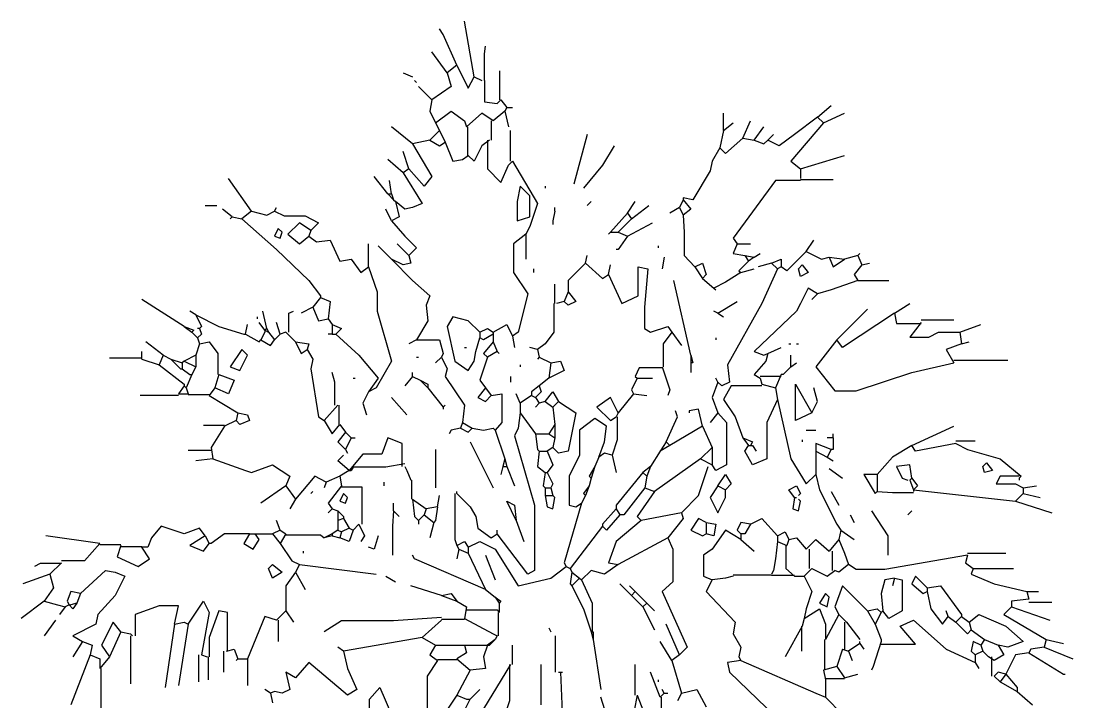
# Model space of a CAD drawing. Header units: millimetres. Extents: x 246 to 337, y 77 to 281.
# Drawn here: x 245.8 to 337.2, y 221.5 to 280.6 of the extents above; entities that cross this region are included whole.
import ezdxf

# ---------------------------------------------------------------- set-up
doc = ezdxf.new("R2010")
doc.units = ezdxf.units.MM

msp = doc.modelspace()

# ---------------------------------------------------------------- linework, layer by layer
at = {"linetype": 'Continuous'}
for points in [[(285.159, 275.794), (284.326, 280.626)], [(283.659, 276.793), (282.492, 279.46), (282.159, 279.959)], [(282.826, 276.126), (281.493, 277.96)], [(286.076, 275.459), (286.076, 277.792), (286.159, 278.459)], [(283.659, 276.793), (282.826, 276.126)], [(283.659, 276.793), (284.659, 274.793), (285.159, 275.794)], [(278.993, 276.126), (279.826, 275.794)], [(282.826, 276.126), (283.159, 274.96), (281.493, 273.793)], [(287.41, 273.793), (287.41, 276.293)], [(279.993, 275.459), (280.159, 275.293)], [(281.493, 273.793), (280.325, 274.96)], [(285.159, 275.794), (285.826, 275.459)], [(286.076, 275.459), (286.076, 273.627), (287.159, 273.461), (287.492, 273.793)], [(281.493, 273.793), (281.326, 272.794), (281.825, 271.793)], [(287.492, 273.793), (287.993, 273.126)], [(287.993, 273.126), (287.826, 272.794)], [(287.993, 273.126), (288.493, 273.126)], [(314.993, 272.293), (316.159, 273.293)], [(281.825, 271.793), (283.159, 272.794), (284.326, 271.959), (284.492, 271.46)], [(286.826, 271.959), (285.826, 272.626), (284.492, 271.46)], [(287.826, 272.794), (286.826, 271.959)], [(287.826, 272.794), (288.159, 271.46)], [(306.825, 271.126), (306.825, 272.626)], [(314.993, 272.293), (312.993, 270.793), (311.659, 269.794), (310.659, 270.293)], [(314.993, 272.293), (315.492, 271.793)], [(315.492, 271.793), (317.326, 272.626)], [(279.826, 269.96), (277.992, 271.46)], [(281.825, 271.793), (282.159, 271.126)], [(284.576, 271.46), (284.576, 268.959)], [(286.659, 271.959), (286.659, 270.293)], [(306.825, 271.126), (307.66, 271.793)], [(308.493, 270.459), (309.16, 271.959)], [(309.492, 270.293), (310.326, 271.46)], [(315.492, 271.793), (312.659, 268.46), (313.493, 267.793)], [(282.159, 271.126), (281.326, 270.293)], [(282.159, 271.126), (282.66, 270.126)], [(288.325, 268.46), (288.325, 271.126)], [(294.992, 270.793), (293.826, 266.46)], [(306.825, 271.126), (306.493, 269.626)], [(308.493, 270.459), (306.993, 269.127), (306.493, 269.626)], [(308.493, 270.459), (309.492, 270.293)], [(310.659, 270.293), (311.159, 270.793)], [(279.826, 269.96), (281.493, 267.127), (280.826, 266.293), (279.492, 267.793)], [(281.326, 270.293), (279.826, 269.96)], [(281.326, 270.293), (282.159, 269.794), (282.66, 270.126)], [(282.66, 270.126), (283.326, 268.46), (284.16, 268.627), (284.659, 268.959)], [(286.493, 270.293), (285.826, 269.794), (285.159, 268.46), (284.659, 268.959)], [(286.326, 270.293), (286.326, 267.793), (287.492, 266.626), (288.159, 268.126), (288.493, 268.46)], [(297.326, 269.794), (296.326, 268.126), (294.659, 266.127)], [(306.493, 269.626), (305.826, 268.46), (305.659, 267.627), (304.159, 265.126), (303.326, 265.292), (303.326, 265.126)], [(309.492, 270.293), (310.326, 269.96), (310.659, 270.293)], [(278.993, 267.459), (277.659, 268.627)], [(279.492, 267.793), (278.993, 269.293)], [(313.493, 267.793), (317.326, 268.959)], [(279.492, 267.793), (278.993, 267.459)], [(288.493, 268.46), (290.66, 264.794), (289.993, 262.793), (289.659, 262.126)], [(313.493, 267.793), (313.493, 266.96)], [(265.826, 264.127), (263.826, 266.96)], [(277.659, 265.627), (276.492, 267.127)], [(277.992, 265.627), (277.826, 266.792)], [(278.993, 267.459), (280.659, 264.794), (279.826, 264.459), (279.159, 264.293), (278.326, 264.96)], [(313.493, 266.792), (311.326, 266.792), (307.66, 261.794), (307.993, 261.293)], [(313.493, 266.876), (316.325, 266.876)], [(289.159, 266.293), (288.91, 264.96), (288.91, 263.294), (289.993, 263.626), (289.993, 265.46), (289.159, 266.293)], [(291.325, 266.293), (291.325, 266.127)], [(277.659, 265.627), (277.992, 265.627)], [(277.659, 265.627), (278.16, 265.126)], [(277.992, 265.627), (278.16, 265.126)], [(278.326, 264.96), (278.659, 263.626), (277.992, 263.294)], [(278.16, 265.126), (278.326, 264.96)], [(295.326, 264.96), (294.992, 264.627)], [(298.492, 263.96), (299.159, 264.96)], [(303.326, 265.126), (302.992, 264.459)], [(303.326, 265.126), (303.993, 264.293), (303.326, 263.793)], [(261.826, 264.627), (262.826, 264.627)], [(264.159, 263.626), (263.325, 264.293)], [(265.826, 264.127), (264.993, 263.46)], [(265.826, 264.127), (267.16, 263.793), (267.825, 264.127)], [(267.825, 264.127), (267.993, 264.459)], [(267.825, 264.127), (268.66, 263.71), (270.493, 263.71), (271.66, 263.126), (270.993, 262.46)], [(277.992, 263.294), (277.493, 264.293)], [(292.16, 264.127), (291.992, 263.294)], [(292.16, 264.127), (291.992, 263.294)], [(292.16, 264.127), (292.16, 264.459)], [(298.492, 263.96), (296.992, 262.293)], [(298.492, 263.96), (298.826, 263.46)], [(298.826, 263.46), (300.326, 264.627)], [(302.992, 264.459), (302.159, 263.96)], [(302.992, 264.459), (303.326, 263.793)], [(264.159, 263.626), (263.992, 263.46)], [(264.159, 263.626), (264.993, 263.46)], [(264.993, 263.46), (267.993, 260.793), (270.826, 258.127), (271.826, 256.793), (271.826, 256.627)], [(270.993, 262.46), (269.992, 263.126), (268.993, 262.126), (269.992, 261.293), (270.826, 261.96)], [(277.992, 263.294), (279.159, 261.96), (280.159, 260.961), (279.492, 260.294)], [(291.992, 263.294), (291.992, 262.959)], [(298.826, 263.46), (297.659, 262.293)], [(298.492, 261.96), (300.659, 263.126)], [(303.326, 263.793), (303.409, 262.293), (303.409, 260.294), (304.326, 259.293)], [(268.159, 262.627), (267.825, 261.96), (268.326, 261.794), (268.492, 262.293), (268.159, 262.627)], [(270.993, 262.46), (270.826, 261.96)], [(289.659, 262.126), (288.576, 261.293), (288.576, 258.794), (289.825, 256.96), (288.992, 253.627), (288.493, 253.293)], [(289.659, 262.126), (289.659, 259.96)], [(296.992, 262.293), (296.826, 262.126)], [(296.992, 262.293), (297.659, 262.293)], [(297.659, 262.293), (298.492, 261.96)], [(270.826, 261.96), (271.492, 261.459), (272.659, 261.626), (273.492, 259.793), (274.493, 259.96), (275.326, 258.794), (275.993, 259.293)], [(275.993, 259.293), (275.993, 261.293)], [(279.492, 260.294), (278.493, 261.293)], [(298.492, 261.96), (297.659, 260.793), (297.493, 260.793)], [(307.993, 261.293), (307.66, 260.46), (308.659, 260.294)], [(307.993, 261.293), (309.16, 261.293)], [(313.992, 260.626), (314.659, 261.626)], [(277.992, 259.96), (276.826, 261.127)], [(301.159, 261.127), (301.159, 260.961)], [(309.492, 260.126), (309.993, 260.46)], [(313.992, 260.626), (312.326, 258.96), (311.826, 259.293)], [(313.992, 260.626), (315.326, 259.96), (315.993, 260.126)], [(318.492, 260.294), (318.66, 260.46)], [(279.492, 260.294), (279.66, 259.627), (278.993, 259.459), (277.992, 259.96)], [(277.992, 259.96), (279.826, 258.127), (281.326, 256.793), (280.992, 255.96), (281.16, 254.627), (280.159, 252.96)], [(294.826, 259.627), (293.326, 258.127), (293.326, 257.126)], [(294.826, 259.627), (294.992, 260.294)], [(294.826, 259.627), (296.326, 258.293), (296.826, 258.626)], [(296.826, 258.626), (296.992, 259.459)], [(301.659, 260.126), (301.492, 259.126)], [(304.326, 259.293), (304.993, 259.627), (305.325, 258.626), (304.993, 258.293)], [(308.992, 259.793), (308.159, 258.96), (308.326, 258.794)], [(308.659, 260.294), (309.492, 260.126)], [(308.659, 260.294), (308.992, 259.793)], [(309.492, 260.126), (308.992, 259.793)], [(310.992, 259.627), (309.826, 259.293)], [(310.992, 259.627), (311.826, 259.96), (311.826, 259.293)], [(310.992, 259.627), (311.493, 259.126)], [(313.659, 259.459), (314.159, 258.794), (313.493, 258.46), (313.325, 259.126), (313.659, 259.459)], [(315.993, 260.126), (317.326, 259.96)], [(315.993, 260.126), (316.325, 259.293), (317.326, 259.96)], [(318.492, 260.294), (317.326, 259.96)], [(318.826, 259.459), (318.159, 258.626), (318.492, 258.127)], [(318.492, 260.294), (318.826, 259.459)], [(318.826, 259.459), (319.493, 259.627)], [(275.993, 259.293), (276.743, 257.126), (276.743, 255.46), (277.992, 251.126), (276.659, 248.793), (275.993, 248.461)], [(290.326, 259.126), (290.326, 258.794)], [(296.826, 258.626), (297.993, 256.127), (299.409, 256.793), (299.409, 259.293), (300.243, 259.126), (299.951, 255.792), (299.951, 253.96), (300.493, 253.627), (301.993, 254.126), (302.325, 253.627)], [(304.326, 259.293), (304.993, 258.293)], [(308.326, 258.794), (306.993, 257.959), (305.992, 257.46)], [(311.493, 259.126), (310.159, 256.127), (307.159, 250.794), (307.326, 249.294), (306.659, 248.959), (306.326, 249.294)], [(308.326, 258.794), (309.492, 259.126)], [(311.826, 259.293), (311.493, 259.126)], [(292.16, 256.127), (292.16, 257.793)], [(303.993, 251.627), (302.493, 258.127)], [(304.993, 258.293), (305.992, 257.46)], [(318.492, 258.127), (316.159, 257.294), (314.993, 256.96)], [(318.492, 258.127), (321.159, 258.127)], [(293.326, 257.126), (293.993, 256.293), (293.326, 255.96), (292.993, 256.293)], [(293.326, 257.126), (292.993, 256.293)], [(305.992, 257.46), (306.16, 257.294)], [(314.993, 256.96), (314.159, 257.46), (313.493, 256.127), (313.159, 255.46), (309.492, 251.959), (310.326, 251.627), (310.659, 251.793)], [(314.993, 256.96), (314.493, 256.459)], [(259.993, 254.126), (256.326, 256.459)], [(271.159, 255.792), (270.16, 255.293)], [(271.826, 256.627), (271.159, 255.792)], [(271.159, 255.792), (271.66, 254.627), (272.493, 254.793)], [(271.826, 256.627), (272.659, 256.293), (272.493, 254.793)], [(292.076, 256.127), (292.076, 253.627), (291.325, 252.626), (290.66, 252.127)], [(292.993, 256.293), (292.326, 256.127)], [(306.326, 255.293), (307.993, 256.293)], [(321.66, 255.293), (322.993, 256.127)], [(260.992, 255.127), (260.493, 255.46)], [(260.992, 255.127), (262.993, 254.126), (265.159, 253.459), (265.326, 253.459)], [(260.992, 255.127), (261.493, 254.126), (261.326, 253.96)], [(266.325, 254.959), (266.325, 254.793)], [(267.16, 253.96), (266.826, 255.46)], [(269.076, 253.627), (269.076, 255.293), (269.493, 255.46)], [(285.659, 253.627), (284.659, 254.627), (283.326, 254.959), (282.826, 254.126), (283.493, 251.126), (284.659, 250.293), (285.159, 251.126), (285.326, 251.959), (285.659, 253.127)], [(306.326, 255.293), (305.992, 255.46)], [(306.326, 255.293), (306.825, 254.959)], [(316.659, 252.96), (319.325, 255.626)], [(321.66, 255.293), (317.16, 252.294), (316.659, 252.96)], [(321.66, 255.293), (321.826, 254.376), (323.993, 254.376)], [(259.993, 254.126), (260.826, 253.793), (260.659, 253.627)], [(259.993, 254.126), (260.659, 253.627)], [(261.326, 253.96), (261.493, 253.459), (261.159, 253.127)], [(261.326, 253.96), (261.159, 253.96)], [(265.326, 253.459), (265.492, 254.292)], [(266.992, 253.793), (266.493, 254.46)], [(267.16, 253.96), (266.992, 253.793)], [(267.16, 253.96), (267.326, 253.627)], [(268.326, 253.459), (267.993, 254.46)], [(272.493, 254.793), (272.826, 254.292)], [(272.826, 254.292), (273.659, 253.96), (273.159, 253.459)], [(272.826, 254.292), (272.826, 253.459)], [(285.659, 253.627), (286.326, 253.96), (286.826, 253.627)], [(286.826, 253.627), (287.993, 254.292), (288.493, 253.293)], [(323.993, 254.46), (322.993, 253.209), (324.659, 253.209), (325.493, 253.627), (327.325, 253.627)], [(323.993, 254.711), (326.826, 254.711)], [(327.325, 253.627), (329.159, 254.292)], [(260.659, 253.627), (261.159, 253.127)], [(261.159, 253.127), (261.326, 252.626)], [(265.326, 253.459), (266.493, 252.792), (266.659, 252.96)], [(266.992, 253.627), (266.659, 252.96)], [(266.992, 253.793), (266.992, 253.627)], [(266.992, 253.793), (267.326, 253.627)], [(267.326, 253.627), (267.825, 252.96)], [(268.326, 253.459), (267.825, 252.96)], [(268.826, 253.627), (268.326, 253.459)], [(268.826, 253.627), (269.659, 252.792)], [(272.826, 253.459), (272.493, 253.459)], [(272.826, 253.459), (273.159, 253.459)], [(273.159, 253.459), (275.159, 251.627), (276.826, 249.626), (275.993, 248.461)], [(285.659, 253.627), (285.659, 253.127)], [(286.826, 253.459), (285.992, 252.96), (285.659, 253.127)], [(286.826, 253.627), (286.826, 253.459)], [(286.826, 253.459), (286.826, 253.293)], [(286.826, 253.293), (286.826, 252.792)], [(288.493, 253.293), (288.659, 252.294)], [(302.325, 253.627), (301.576, 252.626), (301.576, 250.626)], [(302.325, 253.627), (303.16, 252.46)], [(306.16, 253.127), (306.16, 252.96)], [(327.325, 253.627), (327.493, 252.626)], [(258.159, 251.627), (256.659, 252.792)], [(261.326, 252.626), (260.992, 251.627)], [(261.326, 252.626), (262.159, 252.792), (262.909, 251.793), (262.909, 249.96)], [(264.993, 252.127), (263.992, 250.626), (264.825, 250.293), (265.492, 251.627), (264.993, 252.127)], [(266.659, 252.96), (267.493, 252.46), (267.825, 252.96)], [(269.659, 252.792), (270.826, 252.626), (270.659, 252.127)], [(269.659, 252.792), (270.16, 251.793), (270.659, 252.127)], [(270.659, 252.127), (271.159, 251.293), (270.993, 250.459), (271.66, 246.294), (272.159, 245.96)], [(280.159, 252.96), (279.492, 252.626)], [(280.159, 252.96), (282.159, 252.96), (282.492, 251.793), (282.326, 251.46)], [(284.326, 252.294), (284.492, 252.294)], [(286.826, 252.792), (285.992, 251.793), (286.326, 251.46)], [(286.826, 252.792), (287.159, 251.959)], [(290.66, 252.127), (289.993, 252.294)], [(290.66, 252.127), (290.826, 251.46)], [(310.659, 251.793), (311.826, 252.294)], [(312.492, 252.626), (312.659, 252.626)], [(313.159, 252.626), (313.325, 252.626)], [(316.659, 252.96), (314.825, 250.626), (316.493, 248.543), (318.326, 248.543), (323.159, 250.127), (326.826, 250.96)], [(327.493, 252.626), (326.159, 252.127), (326.826, 250.96)], [(327.493, 252.626), (328.16, 252.792)], [(256.326, 251.376), (253.493, 251.376)], [(256.326, 251.293), (256.326, 251.959)], [(256.326, 251.293), (257.826, 250.794)], [(258.159, 251.627), (257.826, 250.794)], [(258.159, 251.627), (258.826, 251.293)], [(258.826, 251.293), (259.826, 250.96)], [(258.826, 251.293), (259.659, 250.459), (259.826, 250.459)], [(260.992, 251.627), (259.993, 251.126)], [(260.992, 251.627), (260.992, 250.626)], [(280.159, 251.46), (280.325, 251.46)], [(282.326, 251.46), (281.825, 250.96)], [(282.326, 251.46), (282.826, 250.459), (282.66, 249.793), (284.326, 247.293), (284.16, 245.793)], [(286.326, 251.46), (285.659, 249.46), (286.159, 248.793)], [(287.159, 251.959), (286.326, 251.46)], [(287.159, 251.959), (287.326, 251.793)], [(290.826, 251.46), (290.66, 251.293)], [(290.826, 251.46), (291.826, 250.96)], [(303.993, 251.627), (304.159, 250.96), (303.993, 250.96)], [(303.993, 251.627), (303.993, 250.96)], [(310.659, 251.793), (310.493, 251.126), (309.492, 249.96), (309.993, 249.626)], [(312.659, 250.626), (312.659, 251.627)], [(326.826, 251.21), (331.493, 251.21)], [(257.826, 250.794), (259.993, 249.126), (259.993, 248.959)], [(259.993, 251.126), (259.826, 250.96)], [(259.826, 250.96), (259.826, 250.459)], [(259.826, 250.459), (260.493, 249.96), (260.659, 249.96)], [(259.993, 251.126), (260.992, 250.626)], [(260.992, 250.626), (260.659, 249.96)], [(289.159, 250.794), (289.159, 250.626)], [(291.826, 250.96), (292.659, 251.126), (292.993, 250.293), (291.659, 249.626)], [(291.826, 250.96), (291.659, 249.626)], [(301.492, 250.543), (299.493, 250.543), (299.159, 249.793), (299.326, 249.626)], [(301.492, 250.626), (302.159, 248.627), (301.993, 248.126)], [(303.993, 250.96), (303.993, 250.127)], [(312.659, 250.626), (311.993, 249.96), (311.826, 249.96)], [(312.659, 250.626), (313.159, 250.96)], [(260.659, 249.96), (260.159, 248.793)], [(262.993, 249.96), (264.326, 249.46), (263.826, 248.293), (262.659, 248.793)], [(262.993, 249.96), (262.659, 248.793)], [(273.076, 247.293), (273.076, 249.294), (272.826, 250.127)], [(274.659, 249.626), (274.826, 249.626)], [(279.826, 249.793), (279.159, 248.959)], [(279.826, 249.793), (279.826, 250.127)], [(279.826, 249.793), (280.493, 249.46)], [(280.493, 249.46), (281.16, 249.126), (281.16, 248.793)], [(280.493, 249.46), (281.16, 248.793)], [(288.325, 249.793), (288.325, 249.294)], [(291.659, 249.626), (290.826, 248.959)], [(299.326, 249.626), (298.826, 248.627), (298.993, 248.293)], [(299.326, 249.626), (300.659, 249.626)], [(306.326, 249.294), (306.16, 249.626)], [(311.826, 249.793), (309.993, 249.793)], [(309.993, 249.626), (310.159, 249.126)], [(311.826, 249.96), (311.326, 248.793)], [(259.993, 248.959), (259.492, 248.293)], [(259.993, 248.959), (260.159, 248.793)], [(260.159, 248.793), (260.326, 248.293)], [(262.659, 248.793), (262.159, 248.126)], [(275.993, 248.461), (275.493, 247.46), (275.825, 246.46)], [(281.16, 248.793), (282.492, 247.127)], [(286.159, 248.793), (285.493, 247.96), (286.159, 247.626), (286.659, 248.126)], [(286.159, 248.793), (286.659, 248.126)], [(290.826, 248.959), (290.159, 248.461), (290.159, 248.126)], [(290.826, 248.959), (290.993, 248.461), (290.492, 247.96)], [(291.325, 247.626), (291.992, 248.461), (292.493, 247.626)], [(306.326, 249.294), (305.826, 247.96), (306.326, 246.626)], [(310.159, 248.959), (307.492, 248.959), (306.825, 247.794), (307.826, 246.294), (308.493, 244.46)], [(310.159, 249.126), (311.326, 248.793)], [(311.326, 248.793), (311.493, 247.794)], [(314.493, 246.626), (313.075, 245.96), (313.075, 249.126), (314.493, 246.626)], [(314.493, 246.626), (314.993, 247.626), (314.659, 248.793)], [(259.492, 248.126), (256.16, 248.126)], [(259.492, 248.293), (260.326, 248.293)], [(260.326, 248.21), (262.159, 248.21)], [(262.159, 248.126), (264.659, 246.626)], [(277.992, 247.96), (279.326, 246.46)], [(286.659, 248.126), (287.576, 248.293), (287.576, 245.793), (286.993, 245.126)], [(289.159, 247.46), (288.826, 248.293)], [(290.159, 248.126), (289.159, 247.46)], [(290.159, 248.126), (290.492, 247.96)], [(290.492, 247.96), (290.826, 247.46)], [(291.325, 247.626), (290.826, 247.46)], [(291.325, 247.626), (291.992, 247.127)], [(292.493, 247.626), (293.993, 246.626), (293.326, 243.292), (292.493, 243.126), (291.992, 243.627)], [(292.493, 247.626), (291.992, 247.127)], [(297.659, 246.626), (296.992, 247.96), (295.826, 247.127), (296.992, 245.96), (297.493, 246.294)], [(298.993, 248.293), (297.659, 246.626)], [(298.993, 248.293), (300.159, 248.126)], [(311.493, 247.794), (310.576, 245.793), (310.576, 242.627), (309.326, 242.127), (308.659, 243.292), (308.992, 243.793)], [(311.493, 247.794), (312.659, 242.627), (313.992, 240.46), (314.825, 241.293)], [(264.659, 246.626), (264.493, 245.96)], [(264.659, 246.626), (265.492, 246.46), (265.66, 245.96), (264.825, 245.627), (264.493, 245.96)], [(273.326, 247.293), (272.159, 245.96)], [(273.41, 247.293), (273.41, 245.627)], [(282.492, 247.127), (282.66, 247.293)], [(282.492, 247.127), (282.492, 246.959)], [(289.159, 246.626), (288.992, 245.293), (288.659, 244.626), (290.41, 238.626), (290.41, 232.959), (289.825, 232.626), (287.159, 236.127)], [(289.159, 247.46), (289.159, 246.626)], [(289.159, 246.626), (290.492, 244.794)], [(290.826, 247.46), (290.492, 247.127)], [(291.992, 247.127), (292.16, 245.627)], [(297.659, 246.626), (297.493, 246.294)], [(301.826, 244.127), (302.826, 246.294), (302.659, 246.793)], [(304.993, 245.459), (304.66, 246.959), (303.825, 246.793), (303.825, 246.626)], [(306.326, 246.626), (305.659, 245.793)], [(306.326, 246.626), (307.075, 245.793), (307.075, 242.127), (306.16, 241.626), (305.826, 242.127)], [(264.493, 245.96), (263.493, 245.459)], [(272.159, 245.96), (272.826, 244.794), (273.492, 245.627)], [(284.16, 245.793), (283.992, 245.293)], [(284.16, 245.793), (284.993, 245.293)], [(295.993, 242.793), (296.492, 244.127), (296.66, 245.459), (295.659, 246.126), (294.325, 245.126), (294.325, 242.96), (293.409, 241.127), (293.409, 238.626), (293.993, 238.46), (294.493, 238.793)], [(297.575, 246.294), (297.575, 244.293), (297.159, 242.96)], [(263.493, 245.543), (261.659, 245.543)], [(263.493, 245.459), (262.326, 243.627)], [(273.993, 244.96), (273.326, 244.127), (273.993, 243.46)], [(273.492, 245.627), (273.993, 244.96)], [(273.993, 244.96), (274.493, 244.46)], [(283.992, 245.293), (283.159, 245.126), (282.993, 244.794)], [(283.992, 245.293), (284.659, 244.96), (284.993, 245.293)], [(284.993, 245.293), (285.992, 245.126), (286.826, 245.293), (286.993, 245.126)], [(286.993, 245.126), (287.826, 242.627)], [(290.492, 244.794), (291.659, 244.794)], [(290.492, 244.794), (290.66, 243.46), (290.826, 243.292)], [(292.16, 245.627), (291.659, 244.794)], [(291.659, 244.794), (292.16, 244.46)], [(292.16, 245.627), (292.16, 244.46)], [(304.993, 245.459), (302.159, 243.793)], [(304.993, 245.459), (305.826, 243.627)], [(313.992, 245.126), (314.825, 245.126)], [(316.325, 244.46), (316.325, 244.794)], [(323.159, 243.793), (326.826, 245.459)], [(274.493, 244.46), (273.993, 243.46)], [(278.909, 241.96), (278.909, 243.959), (277.659, 244.46), (277.159, 243.044), (275.493, 243.044), (274.326, 241.626)], [(274.493, 244.46), (274.826, 244.46)], [(284.826, 244.127), (286.826, 240.126)], [(292.16, 244.46), (291.992, 243.627)], [(301.826, 244.127), (301.326, 243.292)], [(301.826, 244.127), (302.159, 243.793)], [(308.493, 244.46), (309.326, 244.127), (309.16, 243.793)], [(308.493, 244.46), (308.992, 243.793)], [(313.659, 244.293), (313.659, 244.127)], [(316.159, 243.46), (314.825, 243.959), (314.825, 243.292)], [(316.325, 244.46), (315.826, 244.46)], [(316.325, 244.46), (316.325, 243.46), (316.159, 243.46)], [(326.993, 243.959), (323.492, 243.292), (323.159, 243.793)], [(326.993, 244.209), (328.659, 244.209)], [(326.993, 243.959), (327.992, 243.46), (330.826, 242.627), (332.66, 241.127), (332.492, 240.959)], [(262.326, 243.376), (260.326, 243.376)], [(262.326, 243.627), (262.492, 242.627)], [(274.326, 241.626), (273.326, 242.459), (273.826, 242.96)], [(273.993, 243.46), (274.159, 243.126)], [(281.825, 243.46), (281.825, 240.126)], [(290.826, 243.292), (290.66, 241.96), (291.325, 241.46)], [(290.826, 243.292), (291.493, 243.292)], [(291.992, 243.627), (291.493, 243.292)], [(291.493, 243.292), (291.992, 242.127), (291.493, 241.46)], [(297.159, 242.96), (296.492, 243.126), (295.993, 242.793)], [(297.159, 242.96), (297.493, 241.46)], [(301.326, 243.292), (300.493, 241.96)], [(302.159, 243.793), (301.326, 243.292)], [(305.826, 243.627), (304.826, 242.627)], [(305.826, 243.627), (305.826, 242.127)], [(308.992, 243.793), (309.16, 243.793)], [(309.16, 243.793), (309.326, 243.793)], [(309.326, 243.793), (309.659, 243.292)], [(314.825, 243.292), (315.826, 242.793)], [(314.825, 243.292), (314.825, 241.293)], [(316.159, 243.46), (315.826, 242.793)], [(323.159, 243.793), (321.492, 242.793), (320.16, 241.293)], [(262.492, 242.627), (260.992, 242.459)], [(262.492, 242.627), (265.326, 241.626), (265.826, 241.46), (267.659, 242.127), (269.159, 241.127), (268.826, 240.292)], [(279.159, 242.211), (277.493, 241.918), (274.659, 241.918), (274.493, 241.626)], [(287.826, 242.627), (287.659, 241.96)], [(287.826, 242.627), (287.993, 241.96)], [(295.993, 242.793), (295.659, 241.96)], [(304.826, 242.627), (300.825, 239.794)], [(304.826, 242.627), (305.826, 242.127)], [(315.826, 242.793), (316.325, 242.459)], [(323.159, 240.959), (322.993, 242.127), (321.826, 241.96), (322.326, 240.959), (322.826, 240.793)], [(329.66, 242.293), (330.159, 241.626), (329.492, 241.46), (329.326, 241.96), (329.66, 242.293)], [(272.326, 240.627), (271.326, 241.127), (269.659, 239.127)], [(273.492, 241.127), (272.326, 240.627)], [(274.326, 241.626), (273.492, 241.127)], [(273.492, 241.127), (273.659, 240.292)], [(274.326, 241.626), (274.493, 241.626)], [(279.159, 241.96), (279.326, 241.626)], [(279.326, 241.626), (279.66, 240.793)], [(279.326, 241.626), (279.66, 240.793)], [(287.659, 241.96), (287.492, 241.293)], [(287.659, 241.96), (287.993, 241.96)], [(287.993, 241.96), (288.659, 240.292)], [(291.325, 241.46), (291.159, 240.292), (291.325, 240.126)], [(291.325, 241.46), (291.493, 241.46)], [(291.493, 241.46), (291.992, 240.46), (291.826, 240.126)], [(295.659, 241.96), (295.16, 241.127), (295.326, 240.959)], [(295.659, 241.96), (295.326, 240.959)], [(299.826, 241.46), (297.493, 238.626), (297.493, 238.294)], [(300.493, 241.96), (299.826, 241.46)], [(299.826, 241.46), (300.159, 241.127)], [(300.159, 241.127), (299.992, 240.126)], [(300.493, 241.96), (300.159, 241.127)], [(303.16, 237.959), (304.66, 239.459), (305.493, 241.96)], [(306.326, 240.292), (306.993, 241.293), (307.492, 240.46), (306.993, 239.96)], [(314.825, 241.293), (315.159, 239.96), (316.659, 236.96), (316.992, 236.459)], [(315.993, 241.792), (317.16, 240.959)], [(320.16, 241.293), (318.993, 241.293), (319.992, 239.626), (320.16, 239.794)], [(320.16, 241.293), (320.16, 239.794)], [(332.492, 241.127), (330.826, 241.127), (330.493, 240.46), (332.159, 240.46), (332.826, 240.126)], [(268.826, 240.292), (266.659, 238.793)], [(268.826, 240.292), (269.659, 239.127)], [(272.326, 240.627), (272.159, 240.126)], [(273.659, 240.292), (272.493, 238.793), (272.826, 238.294)], [(273.659, 240.21), (275.409, 240.21), (275.409, 236.96)], [(277.325, 240.627), (277.325, 240.292)], [(279.742, 240.793), (279.742, 239.127)], [(295.16, 240.292), (294.659, 239.626), (294.826, 239.459)], [(295.16, 240.292), (294.826, 239.459)], [(295.326, 240.959), (295.16, 240.292)], [(306.326, 240.292), (305.659, 239.293), (306.326, 237.959), (306.993, 239.293), (306.993, 239.96)], [(306.326, 240.292), (306.993, 239.96)], [(312.993, 239.293), (312.492, 239.96), (313.159, 240.292), (313.493, 239.626), (313.325, 239.459)], [(323.159, 240.959), (322.993, 240.793)], [(322.993, 240.793), (323.326, 239.96)], [(323.159, 240.959), (323.659, 240.292), (323.326, 239.96)], [(332.492, 240.959), (332.492, 240.793)], [(332.826, 240.126), (333.992, 240.292)], [(271.159, 239.794), (270.993, 239.626)], [(273.826, 239.626), (273.492, 238.96), (273.993, 238.793), (274.159, 239.293), (273.826, 239.626)], [(281.993, 238.46), (282.159, 239.459)], [(283.493, 239.626), (283.493, 235.626), (283.659, 235.126)], [(283.659, 239.626), (283.659, 239.794)], [(283.659, 239.626), (284.826, 238.46), (285.326, 237.627), (285.493, 236.626), (286.659, 235.793), (287.159, 236.127)], [(291.325, 240.126), (291.325, 239.459)], [(291.325, 240.126), (291.826, 240.126)], [(291.325, 239.459), (291.992, 239.459)], [(291.325, 239.459), (291.493, 238.46), (291.992, 238.294), (292.16, 239.293), (291.992, 239.459)], [(291.826, 240.126), (291.992, 239.459)], [(294.826, 239.459), (294.493, 238.793)], [(299.992, 240.126), (298.159, 237.793), (297.826, 237.793)], [(300.825, 239.794), (299.326, 237.627), (299.659, 237.293)], [(299.992, 240.126), (300.825, 239.794)], [(312.993, 239.293), (312.826, 238.294), (313.325, 238.126), (313.493, 238.96), (313.325, 239.127)], [(312.993, 239.293), (313.159, 239.293)], [(316.159, 239.794), (316.826, 238.626)], [(320.16, 239.794), (321.492, 239.71), (323.326, 239.71)], [(323.326, 239.96), (332.159, 238.96)], [(323.326, 239.96), (323.326, 239.794)], [(332.826, 239.626), (332.159, 238.96)], [(332.826, 240.126), (332.826, 239.626)], [(332.826, 239.626), (334.326, 239.293)], [(269.659, 239.127), (269.159, 238.294)], [(278.16, 238.126), (278.16, 238.793)], [(279.826, 239.127), (279.993, 237.627), (280.325, 237.293)], [(279.826, 239.127), (280.992, 238.294)], [(281.993, 238.46), (280.992, 238.294)], [(281.993, 238.46), (281.825, 237.293), (281.659, 237.126)], [(288.826, 237.293), (287.993, 238.96), (288.659, 238.626), (288.826, 237.293)], [(294.493, 238.793), (292.993, 233.626), (293.159, 233.293)], [(332.159, 238.96), (335.326, 237.959)], [(272.826, 238.294), (272.493, 237.959)], [(272.826, 238.294), (273.326, 238.126)], [(273.326, 238.126), (273.326, 237.293)], [(273.326, 238.126), (273.826, 237.627), (273.826, 237.46)], [(278.16, 238.126), (278.076, 236.794), (278.076, 234.293)], [(278.16, 238.126), (278.659, 237.627)], [(280.826, 237.793), (280.325, 237.293)], [(280.992, 238.294), (280.826, 237.793)], [(280.826, 237.793), (281.659, 237.126)], [(297.493, 238.294), (296.326, 236.96), (296.326, 236.794)], [(297.826, 237.793), (296.66, 236.459), (296.326, 236.794)], [(297.493, 238.294), (297.826, 237.793)], [(303.16, 237.959), (299.659, 237.293)], [(303.16, 237.959), (303.326, 237.46), (301.993, 235.793)], [(317.825, 237.793), (318.159, 237.126)], [(319.659, 238.126), (321.075, 235.961), (321.075, 234.293)], [(323.159, 238.126), (322.826, 237.793)], [(261.826, 235.961), (261.326, 236.626), (259.993, 236.127), (257.993, 236.794), (257.159, 235.793), (256.825, 234.96), (256.326, 234.96)], [(268.326, 236.459), (267.993, 237.293)], [(273.826, 237.46), (273.326, 237.293)], [(273.326, 237.293), (273.326, 236.459)], [(274.326, 236.626), (273.659, 236.293)], [(273.826, 237.46), (274.326, 236.626)], [(274.326, 236.626), (274.659, 236.459)], [(275.159, 236.96), (274.659, 236.459)], [(275.159, 236.96), (275.659, 235.961), (275.326, 235.46)], [(280.325, 237.293), (280.325, 236.96)], [(281.659, 237.126), (281.326, 235.793)], [(288.826, 237.293), (289.493, 235.46)], [(296.326, 236.794), (293.492, 233.127)], [(299.659, 237.293), (297.493, 235.46), (296.826, 233.626), (297.659, 233.46)], [(305.325, 237.126), (304.66, 237.46), (303.993, 236.459), (304.993, 235.961), (305.325, 236.127)], [(305.325, 237.126), (305.325, 236.127)], [(305.325, 237.126), (306.16, 236.96), (305.992, 235.961), (305.325, 236.127)], [(309.16, 236.96), (308.326, 237.126), (307.993, 236.459), (308.326, 236.127)], [(309.16, 236.96), (308.659, 236.127), (308.326, 236.127)], [(309.16, 236.96), (310.159, 237.46), (311.493, 235.961)], [(252.659, 235.294), (247.993, 235.961)], [(261.826, 235.961), (260.493, 235.126), (261.659, 234.627), (262.159, 235.294)], [(261.826, 235.961), (262.159, 235.294)], [(265.66, 236.127), (263.493, 236.127), (262.326, 235.294), (262.159, 235.294)], [(265.66, 236.127), (265.159, 235.294), (265.993, 234.793), (266.493, 235.626), (266.159, 236.127)], [(265.66, 236.127), (266.159, 236.127)], [(266.159, 236.127), (267.659, 236.127)], [(268.326, 236.459), (267.659, 236.127)], [(267.659, 236.127), (268.326, 235.294)], [(268.326, 236.459), (268.826, 236.127)], [(268.826, 236.127), (268.326, 235.294)], [(268.826, 236.043), (271.826, 236.043), (272.159, 235.793)], [(272.826, 236.127), (272.159, 235.793)], [(272.826, 235.961), (272.159, 235.793)], [(273.326, 236.459), (272.826, 236.127)], [(272.826, 236.127), (272.826, 235.961)], [(272.826, 235.961), (273.492, 235.793)], [(273.326, 236.459), (273.659, 236.293)], [(274.659, 236.459), (274.326, 235.46), (273.492, 235.793)], [(273.659, 236.293), (273.492, 235.793)], [(276.826, 235.961), (276.492, 234.793), (275.993, 234.96)], [(287.159, 236.127), (287.159, 236.459)], [(301.993, 235.793), (297.659, 233.46)], [(301.993, 235.793), (302.409, 234.793), (302.409, 231.96), (301.492, 231.127), (303.659, 226.293), (302.992, 225.626)], [(308.326, 235.626), (306.993, 236.459), (305.826, 234.793), (305.076, 234.293), (305.076, 232.46), (305.826, 232.126)], [(308.326, 236.127), (308.326, 235.626)], [(311.493, 235.961), (312.159, 236.293), (312.492, 235.626)], [(311.493, 235.961), (311.493, 235.46)], [(312.492, 235.626), (313.159, 235.793), (313.992, 234.793)], [(316.992, 236.459), (316.826, 235.626)], [(316.992, 236.459), (318.159, 235.626)], [(252.659, 235.294), (251.326, 233.794), (249.326, 233.794)], [(252.659, 235.21), (254.492, 235.21)], [(254.492, 235.126), (254.159, 234.126), (255.992, 233.293), (256.993, 233.96), (256.326, 234.96)], [(254.492, 235.043), (256.326, 235.043)], [(268.326, 235.294), (269.325, 233.794), (269.992, 233.46)], [(283.659, 235.126), (284.326, 235.46), (284.659, 234.96)], [(283.659, 235.126), (283.826, 234.793)], [(283.826, 234.793), (283.659, 233.96)], [(283.826, 234.793), (284.659, 234.459)], [(284.659, 234.96), (285.659, 235.46), (286.993, 234.793), (288.992, 231.627), (291.826, 232.294), (293.159, 233.293)], [(284.659, 234.96), (284.659, 234.459)], [(308.326, 235.626), (309.492, 234.627)], [(311.493, 235.46), (311.326, 233.96), (311.159, 232.959), (310.992, 232.626)], [(311.493, 235.46), (312.326, 235.126)], [(312.242, 235.126), (312.242, 233.127), (312.993, 232.46)], [(312.492, 235.626), (312.326, 235.126)], [(313.992, 234.793), (314.825, 235.626), (315.993, 234.627)], [(314.243, 234.793), (314.243, 233.127)], [(316.826, 235.626), (315.993, 234.627)], [(316.826, 235.626), (317.326, 234.459), (317.659, 233.46)], [(270.326, 234.627), (270.326, 234.459)], [(286.159, 231.293), (279.993, 233.96), (279.826, 234.293)], [(284.659, 234.459), (286.159, 231.293)], [(286.159, 234.293), (286.993, 232.126)], [(316.243, 234.627), (316.243, 232.959)], [(327.992, 234.293), (320.826, 233.043), (318.326, 233.043), (317.659, 233.46)], [(327.992, 234.293), (327.826, 233.626), (328.493, 233.127)], [(327.992, 234.459), (331.326, 234.459)], [(249.326, 233.544), (247.493, 233.544), (246.992, 233.293)], [(249.326, 233.626), (248.326, 232.626)], [(250.993, 230.96), (253.16, 232.959), (253.993, 232.793), (254.826, 232.46), (253.993, 230.794), (252.493, 229.126), (252.325, 228.293), (250.326, 227.294), (251.159, 226.793)], [(267.659, 233.46), (268.492, 232.793), (267.659, 232.294), (267.326, 233.127), (267.659, 233.46)], [(269.992, 233.46), (269.659, 232.793)], [(269.992, 233.46), (276.659, 232.626)], [(293.159, 233.293), (293.492, 233.127)], [(293.492, 233.127), (293.66, 232.793)], [(297.659, 233.46), (296.492, 232.626), (295.326, 232.959), (294.493, 232.126)], [(314.493, 233.127), (313.826, 232.46)], [(314.493, 233.127), (315.826, 232.46), (316.493, 232.959)], [(317.659, 233.46), (316.826, 232.793), (316.493, 232.959)], [(328.493, 233.127), (328.326, 232.626), (330.325, 231.793), (333.159, 231.127)], [(328.493, 233.127), (331.993, 233.127)], [(248.326, 232.626), (245.993, 231.793)], [(248.326, 232.626), (248.659, 231.459), (247.826, 230.293)], [(269.659, 232.793), (268.826, 231.627), (268.826, 229.46)], [(269.659, 232.793), (270.493, 231.293)], [(277.493, 232.46), (278.326, 231.96)], [(293.66, 232.793), (293.492, 231.793), (293.66, 231.627)], [(293.66, 232.793), (294.325, 232.294)], [(294.325, 232.294), (293.66, 231.627)], [(294.325, 232.294), (294.493, 232.126)], [(294.493, 232.126), (295.409, 230.127), (295.409, 227.626)], [(305.826, 232.126), (305.325, 231.127), (307.826, 228.459), (307.66, 227.46), (308.326, 226.293), (308.159, 225.459), (308.326, 225.127)], [(306.993, 232.294), (305.826, 232.126)], [(307.66, 232.46), (306.993, 232.294)], [(307.66, 232.46), (306.993, 232.294)], [(310.992, 232.543), (307.66, 232.543)], [(310.992, 232.543), (312.993, 232.543)], [(312.993, 232.46), (313.826, 232.46)], [(313.826, 232.46), (314.493, 231.127), (313.992, 229.627), (313.826, 228.793)], [(321.66, 232.294), (320.826, 232.126), (320.493, 230.96), (320.659, 229.46)], [(321.66, 232.294), (322.326, 232.126), (322.326, 229.46), (321.159, 228.793), (320.659, 229.46)], [(321.66, 232.294), (321.492, 231.627)], [(324.493, 231.459), (323.492, 232.46), (323.159, 231.793), (324.159, 230.96), (324.493, 231.127)], [(250.993, 230.96), (250.159, 231.127), (249.826, 230.293), (249.992, 229.959)], [(282.326, 230.794), (279.66, 231.627)], [(286.159, 231.293), (286.993, 230.626)], [(293.66, 231.627), (294.659, 229.627), (295.326, 227.626)], [(298.826, 230.794), (297.826, 231.793)], [(299.159, 231.127), (298.659, 231.627)], [(299.159, 231.127), (298.826, 230.794)], [(299.159, 231.127), (300.159, 230.127)], [(319.325, 229.46), (317.16, 231.627), (316.493, 229.793), (316.826, 229.126)], [(324.493, 231.459), (325.659, 231.627), (327.493, 229.126), (327.493, 228.96)], [(324.493, 231.459), (324.493, 231.293)], [(324.493, 231.293), (324.493, 231.127)], [(324.493, 231.127), (324.826, 229.627), (325.825, 228.293), (326.326, 228.96)], [(333.159, 231.127), (334.16, 231.127)], [(333.159, 231.127), (333.326, 230.46)], [(247.826, 230.293), (245.826, 228.793)], [(247.826, 230.293), (248.993, 229.959), (249.659, 229.793)], [(250.993, 230.96), (250.659, 230.127)], [(260.326, 228.293), (261.659, 230.293), (262.159, 229.292), (261.493, 225.626)], [(282.326, 230.794), (283.159, 230.96), (283.659, 230.293)], [(282.326, 230.794), (283.659, 230.293)], [(283.659, 230.293), (284.492, 229.793)], [(286.993, 230.626), (287.492, 230.293), (287.326, 230.127)], [(286.993, 230.626), (287.326, 230.127)], [(298.826, 230.794), (299.826, 229.793)], [(315.66, 230.96), (315.159, 230.127), (315.826, 229.793), (315.993, 230.626), (315.66, 230.96)], [(333.326, 230.46), (331.825, 230.293), (331.825, 229.793)], [(333.326, 230.209), (335.326, 230.209)], [(249.659, 229.793), (249.159, 229.126)], [(249.992, 229.959), (249.659, 229.793)], [(250.659, 230.127), (250.326, 229.627), (249.992, 229.959)], [(249.992, 229.959), (250.159, 229.959)], [(250.659, 230.127), (250.159, 229.959)], [(259.16, 228.293), (259.492, 229.877), (257.826, 229.877), (255.743, 229.126), (255.743, 227.294)], [(263.742, 225.96), (263.742, 229.292), (262.993, 229.46), (262.159, 227.126), (262.159, 225.459)], [(268.826, 229.46), (267.993, 228.627)], [(268.826, 229.46), (269.493, 228.459)], [(284.492, 229.793), (284.326, 228.793)], [(284.492, 229.543), (287.159, 229.543), (287.326, 229.292)], [(287.242, 229.292), (287.242, 227.294)], [(287.326, 230.127), (287.326, 229.292)], [(300.159, 230.127), (299.826, 229.793)], [(299.826, 229.793), (300.825, 227.792)], [(300.159, 230.127), (300.825, 229.46)], [(313.826, 228.793), (315.159, 229.627), (315.66, 228.293), (315.66, 226.959)], [(319.325, 229.46), (320.16, 229.627), (320.493, 229.292)], [(319.325, 229.46), (319.992, 228.293)], [(320.493, 229.292), (319.992, 228.293)], [(320.659, 229.46), (320.493, 229.292)], [(326.326, 228.96), (326.159, 229.46)], [(331.825, 229.793), (331.16, 229.126), (334.826, 226.959)], [(331.825, 229.793), (335.159, 228.627)], [(248.826, 228.627), (247.826, 227.294)], [(254.492, 227.626), (253.825, 228.459), (252.826, 226.46), (253.493, 225.459)], [(259.16, 228.293), (259.993, 228.459), (260.326, 228.293)], [(267.993, 228.627), (266.992, 228.96), (265.492, 225.293)], [(268.159, 228.627), (268.159, 226.793)], [(282.326, 228.876), (278.16, 228.584), (273.659, 228.584), (272.159, 227.626)], [(282.326, 228.627), (280.659, 227.126)], [(284.326, 228.71), (282.326, 228.71)], [(284.326, 228.793), (286.826, 227.46), (287.159, 227.294)], [(313.826, 228.793), (313.659, 228.127)], [(316.826, 229.126), (315.66, 226.959)], [(316.826, 229.126), (317.493, 228.459)], [(317.326, 228.459), (317.326, 226.126)], [(317.493, 228.459), (318.66, 226.959)], [(320.493, 226.543), (323.492, 226.543), (322.159, 228.127), (323.326, 228.627), (326.159, 226.126), (328.659, 224.96)], [(326.326, 228.96), (326.993, 228.459)], [(327.493, 228.96), (326.993, 228.459)], [(326.993, 228.459), (327.992, 227.46), (328.326, 227.792)], [(327.493, 228.96), (328.16, 228.459)], [(328.16, 228.459), (328.993, 229.126), (331.326, 228.127), (332.826, 226.793), (331.493, 226.293), (330.659, 226.46)], [(328.16, 228.459), (328.326, 227.792)], [(254.492, 227.626), (253.493, 225.459)], [(254.492, 227.626), (255.325, 227.46), (255.493, 227.294)], [(259.16, 228.293), (258.326, 222.794)], [(260.326, 228.293), (259.492, 222.96)], [(291.659, 227.96), (291.826, 227.626)], [(295.326, 227.626), (295.493, 227.626)], [(295.326, 227.626), (295.493, 226.959)], [(295.493, 227.626), (295.493, 226.959)], [(302.992, 225.626), (301.826, 228.293)], [(313.659, 228.127), (312.159, 225.459)], [(313.576, 228.127), (313.576, 225.96)], [(319.992, 228.293), (320.493, 226.959), (320.493, 226.793)], [(328.326, 227.792), (329.492, 226.959)], [(251.159, 226.793), (250.326, 225.459)], [(251.159, 226.793), (251.993, 226.46), (251.826, 225.626)], [(255.325, 227.294), (255.325, 223.126)], [(280.659, 227.126), (273.826, 225.96)], [(280.659, 227.126), (281.825, 226.46)], [(286.993, 226.959), (286.326, 226.46)], [(286.993, 226.959), (286.493, 226.46)], [(287.159, 227.294), (286.993, 226.959)], [(292.242, 224.126), (292.242, 227.294)], [(295.493, 226.959), (296.159, 222.626)], [(302.325, 225.127), (301.326, 226.793)], [(315.576, 226.959), (315.576, 224.294)], [(318.66, 226.627), (317.659, 225.96)], [(318.66, 226.627), (318.66, 226.793)], [(318.66, 226.627), (318.993, 226.126)], [(320.493, 226.793), (319.826, 224.626), (319.659, 224.294)], [(329.159, 226.46), (328.493, 226.793), (328.326, 225.96), (328.659, 225.626)], [(329.492, 226.959), (329.159, 226.46)], [(329.492, 226.959), (330.659, 226.46)], [(334.826, 226.959), (334.659, 226.293)], [(334.826, 226.959), (336.326, 226.627)], [(251.826, 225.626), (250.159, 221.294)], [(251.826, 225.626), (252.659, 225.293), (252.659, 224.46)], [(261.243, 225.626), (261.243, 223.293)], [(261.493, 225.626), (261.993, 225.459)], [(263.409, 225.96), (263.409, 224.126)], [(263.659, 225.96), (264.326, 226.126), (264.659, 225.293)], [(273.826, 225.96), (274.159, 224.46), (274.992, 222.626), (274.159, 222.127), (270.826, 224.96), (269.659, 223.627), (268.826, 224.126), (269.159, 222.626), (268.492, 222.293), (267.825, 222.46), (267.493, 222.293)], [(273.826, 225.96), (273.326, 226.293)], [(281.825, 226.46), (281.326, 225.626), (281.993, 225.127)], [(281.825, 226.46), (284.326, 226.46)], [(284.326, 226.46), (284.492, 225.794), (283.659, 225.293)], [(284.326, 226.46), (286.326, 226.46)], [(286.326, 226.46), (285.992, 225.459), (286.159, 224.46), (284.826, 224.294)], [(286.326, 226.46), (286.493, 226.46)], [(288.493, 224.793), (288.493, 226.46)], [(302.992, 225.626), (302.325, 225.127)], [(317.16, 226.126), (316.659, 224.626)], [(317.16, 226.126), (317.659, 225.96)], [(317.659, 225.96), (317.993, 225.127)], [(329.326, 225.96), (328.659, 225.626)], [(328.659, 225.626), (328.659, 224.96)], [(329.159, 226.46), (329.326, 225.96)], [(329.326, 225.96), (329.826, 225.459)], [(330.659, 226.46), (331.16, 225.626), (330.325, 225.127), (329.826, 225.459)], [(333.326, 225.794), (332.159, 225.626), (331.326, 223.959)], [(334.659, 226.293), (333.493, 226.126), (333.326, 225.794)], [(333.326, 225.794), (336.326, 223.959), (336.493, 223.959)], [(334.659, 226.293), (337.159, 225.293)], [(253.493, 225.459), (252.659, 224.46)], [(262.076, 225.459), (262.076, 223.461)], [(264.659, 225.293), (264.493, 225.127)], [(264.659, 225.293), (265.492, 225.293)], [(265.492, 225.293), (265.492, 222.96)], [(281.993, 225.127), (281.076, 223.793), (281.076, 220.627)], [(283.659, 225.209), (281.993, 225.209)], [(283.659, 225.293), (284.826, 224.294)], [(288.325, 224.793), (285.159, 219.626), (284.326, 220.793), (284.826, 221.793)], [(288.243, 224.793), (288.243, 221.626), (286.826, 217.293), (287.159, 216.96)], [(290.993, 221.294), (290.993, 224.793)], [(299.159, 222.127), (299.159, 224.793)], [(302.325, 225.127), (303.16, 222.293)], [(308.326, 225.127), (307.159, 224.96), (307.326, 224.126), (312.159, 219.46), (311.659, 218.627), (311.659, 216.293)], [(308.326, 225.127), (314.825, 222.293), (315.66, 221.959)], [(328.659, 224.96), (328.993, 224.46)], [(330.076, 225.459), (330.076, 223.793)], [(252.742, 224.46), (252.742, 220.627)], [(284.826, 224.294), (283.659, 222.127)], [(292.493, 224.126), (292.825, 224.126)], [(292.659, 224.126), (292.825, 219.96), (292.825, 218.126)], [(301.326, 221.959), (300.493, 224.126)], [(316.659, 224.626), (315.492, 224.294)], [(315.492, 224.294), (315.66, 223.461)], [(316.659, 224.626), (317.326, 223.627)], [(317.326, 223.627), (318.492, 223.959)], [(331.326, 223.959), (330.659, 224.126), (330.325, 223.793)], [(330.325, 223.793), (330.826, 223.293)], [(331.326, 223.959), (330.826, 223.293)], [(331.326, 223.959), (332.326, 222.794), (332.326, 222.46)], [(301.159, 223.461), (301.159, 223.293)], [(317.326, 223.543), (315.66, 223.543)], [(315.66, 223.461), (315.66, 221.959)], [(330.826, 223.293), (332.326, 222.46)], [(267.493, 222.293), (266.992, 222.626)], [(267.493, 222.293), (267.659, 221.46)], [(276.076, 218.46), (276.076, 221.793), (276.993, 222.794), (277.992, 220.459), (277.992, 218.126)], [(283.659, 222.127), (281.993, 219.626)], [(283.659, 222.127), (284.492, 221.793), (284.826, 221.793)], [(284.826, 221.793), (285.659, 222.626)], [(296.992, 219.293), (296.159, 221.959)], [(299.326, 222.127), (299.075, 220.793), (299.075, 218.126), (298.826, 216.792), (298.159, 216.626), (296.992, 219.293)], [(299.326, 222.127), (300.159, 219.96)], [(301.659, 222.293), (301.326, 221.959)], [(301.41, 221.959), (301.41, 219.794)], [(301.659, 222.293), (301.492, 222.626)], [(301.659, 222.293), (301.993, 222.293)], [(303.16, 222.293), (302.826, 221.626)], [(303.16, 222.293), (304.492, 222.626), (305.325, 221.126)], [(315.66, 221.959), (317.16, 220.459)], [(332.326, 222.46), (333.659, 221.294)]]:
    msp.add_lwpolyline(points, dxfattribs=at)

doc.saveas('drawing.dxf')
